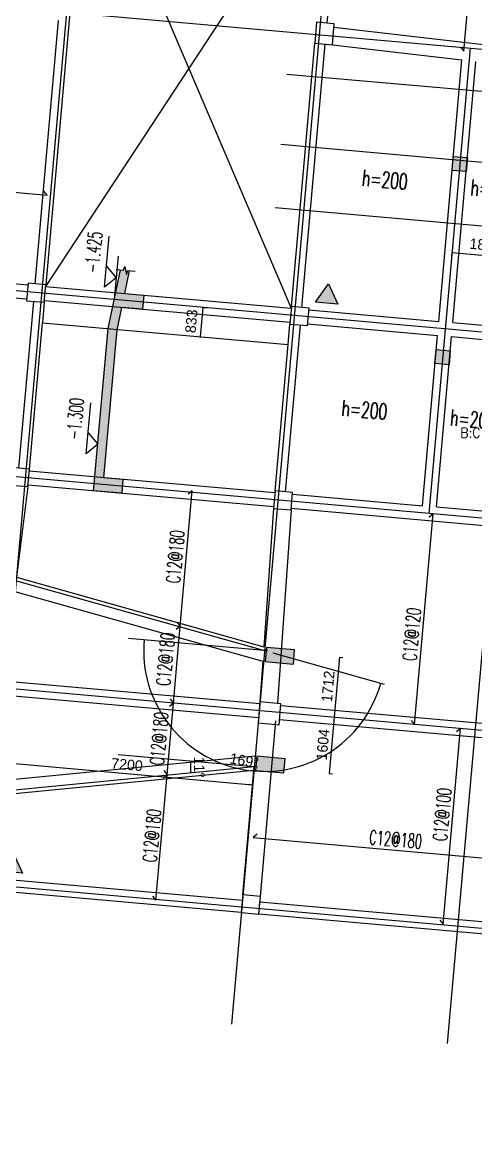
# Model space of a CAD drawing. Header units: millimetres. Extents: x 129427 to 386235, y 419441 to 703525.
# Drawn here: x 287096 to 299975, y 481158 to 512527 of the extents above; entities that cross this region are included whole.
import ezdxf
from ezdxf.enums import TextEntityAlignment as Align

# ---------------------------------------------------------------- set-up
doc = ezdxf.new("R2010")
doc.units = ezdxf.units.MM
doc.header["$LTSCALE"] = 100
for name, color, linetype in [('B-DIM', 1, 'Continuous'), ('B-dote', 253, 'Continuous'), ('B-TEXT', 7, 'Continuous'), ('B-开洞', 7, 'Continuous'), ('B-板厚', 2, 'Continuous'), ('B-正筋文字', 7, 'Continuous'), ('B-正筋钢筋', 6, 'Continuous'), ('B-沉降观测点', 5, 'Continuous'), ('COLU', 7, 'Continuous'), ('colu-1层', 6, 'Continuous'), ('DIM111', 3, 'Continuous'), ('HATCH', 8, 'Continuous'), ('h填实-1层', 254, 'Continuous'), ('h填实-板', 254, 'Continuous'), ('h斜线-墙', 7, 'Continuous'), ('h斜线-柱', 7, 'Continuous'), ('L-dote', 253, 'Continuous'), ('WALL', 3, 'Continuous'), ('层12000', 54, 'Continuous'), ('柱', 2, 'Continuous'), ('梁', 4, 'Continuous'), ('梁虚线', 4, 'Continuous')]:
    doc.layers.add(name, color=color, linetype=linetype)
doc.layers.add('floor5', color=1, linetype='Continuous', lineweight=0)
doc.styles.get("Standard").update_dxf_attribs({"font": 'standard'})
doc.styles.add('汉字', font='汉字')
doc.dimstyles.get("Standard").update_dxf_attribs({"dimtxt": 300, "dimasz": 100, "dimexe": 100, "dimexo": 250, "dimgap": 100, "dimtad": 0, "dimtoh": 1, "dimdec": 0, "dimdsep": 46, "dimcen": 0.09, "dimclrt": 7, "dimadec": 0, "dimazin": 0, "dimtfac": 1, "dimtdec": 4, "dimtofl": 0, "dimtmove": 0, "dimatfit": 3, "dimfxl": 4, "dimfxlon": 1, "dimtolj": 1, "dimtzin": 0, "dimarcsym": 0})

# ---------------------------------------------------------------- blocks, each defined once
blk = doc.blocks.new('*D95')
at = {"layer": 'B-DIM', "color": 0, "linetype": 'ByBlock', "lineweight": -2}
for p, q in [((299294, 505994), (299285, 505890)), ((299294, 505990), (301137, 505826)), ((301137, 505830), (301128, 505727))]:
    blk.add_line(p, q, dxfattribs=at)
for points in [[(299294, 505990), (299395, 505998), (299392, 505965)], [(301137, 505826), (301035, 505819), (301038, 505852)]]:
    blk.add_solid(points, dxfattribs=at)
at = {"layer": 'B-DIM', "color": 7, "linetype": 'Continuous', "lineweight": -2, "insert": (300242, 506207), "char_height": 300, "width": 690, "attachment_point": 5, "rotation": 354.9316, "style": '汉字'}
blk.add_mtext('1850', dxfattribs=at)
blk = doc.blocks.new('A$C7FDE0673')
at = {"layer": 'B-沉降观测点'}
blk.add_hatch(color=256, dxfattribs=at).paths.add_polyline_path([(318, 551), (0, 0), (636, 0)], flags=0)
blk.add_lwpolyline([(0, 0), (318, 551), (636, 0)], close=True, dxfattribs=at)
blk = doc.blocks.new('*D293')
at = {"layer": 'B-TEXT', "color": 0, "linetype": 'ByBlock', "lineweight": -2}
for p, q in [((292163, 503600), (292237, 504430)), ((292233, 504430), (292336, 504421)), ((292159, 503601), (292263, 503592))]:
    blk.add_line(p, q, dxfattribs=at)
for points in [[(292237, 504430), (292244, 504329), (292211, 504332)], [(292163, 503600), (292155, 503701), (292188, 503699)]]:
    blk.add_solid(points, dxfattribs=at)
at = {"layer": 'B-TEXT', "color": 7, "linetype": 'Continuous', "lineweight": -2, "insert": (291901, 504042), "char_height": 300, "width": 566.67, "attachment_point": 5, "rotation": 84.9316, "style": '汉字'}
blk.add_mtext('833', dxfattribs=at)
blk = doc.blocks.new('*D452')
at = {"layer": 'DIM111', "color": 0, "linetype": 'ByBlock', "lineweight": -2}
for p, q in [((286467, 491534), (286457, 491431)), ((286466, 491530), (293638, 490894)), ((293638, 490898), (293629, 490795))]:
    blk.add_line(p, q, dxfattribs=at)
for points in [[(286466, 491530), (286567, 491538), (286564, 491505)], [(293638, 490894), (293537, 490887), (293540, 490920)]]:
    blk.add_solid(points, dxfattribs=at)
at = {"layer": 'DIM111', "color": 7, "linetype": 'Continuous', "lineweight": -2, "insert": (290074, 491461), "char_height": 300, "width": 780, "attachment_point": 5, "rotation": 354.9316, "style": '汉字'}
blk.add_mtext('7200', dxfattribs=at)
blk = doc.blocks.new('*D772')
at = {"layer": 'DIM111', "color": 0, "linetype": 'ByBlock', "lineweight": -2}
for p, q in [((296104, 494511), (295952, 492806)), ((296100, 494512), (296203, 494503)), ((295948, 492807), (296052, 492798))]:
    blk.add_line(p, q, dxfattribs=at)
for points in [[(296104, 494511), (296111, 494410), (296078, 494413)], [(295952, 492806), (295945, 492908), (295978, 492905)]]:
    blk.add_solid(points, dxfattribs=at)
at = {"layer": 'DIM111', "color": 7, "linetype": 'Continuous', "lineweight": -2, "insert": (295779, 493681), "char_height": 300, "width": 685, "attachment_point": 5, "rotation": 84.9317, "style": '汉字'}
blk.add_mtext('1712', dxfattribs=at)
blk = doc.blocks.new('*D602')
at = {"layer": 'DIM111', "color": 0, "linetype": 'ByBlock', "lineweight": -2}
for p, q in [((295952, 492806), (295811, 491209)), ((295948, 492807), (296052, 492798)), ((295807, 491209), (295910, 491200))]:
    blk.add_line(p, q, dxfattribs=at)
for points in [[(295952, 492806), (295960, 492705), (295927, 492708)], [(295811, 491209), (295803, 491310), (295836, 491307)]]:
    blk.add_solid(points, dxfattribs=at)
at = {"layer": 'DIM111', "color": 7, "linetype": 'Continuous', "lineweight": -2, "insert": (295633, 492030), "char_height": 300, "width": 690, "attachment_point": 5, "rotation": 84.9317, "style": '汉字'}
blk.add_mtext('1604', dxfattribs=at)
blk = doc.blocks.new('*D769')
at = {"layer": 'DIM111', "color": 0, "linetype": 'ByBlock', "lineweight": -2}
blk.add_line((261833, 495880), (255101, 497768), dxfattribs=at)
blk.add_arc((262080, 495811), 7148, 174.9316, 164.3322, dxfattribs=at)
for points in [[(255197, 497741), (255209, 497842), (255241, 497833)], [(254959, 496442), (254968, 496341), (254935, 496344)]]:
    blk.add_solid(points, dxfattribs=at)
at = {"layer": 'DIM111', "color": 7, "linetype": 'Continuous', "lineweight": -2, "insert": (269013, 494542), "char_height": 300, "width": 666.67, "attachment_point": 8, "rotation": 79.6319, "style": '汉字'}
blk.add_mtext('349%%D', dxfattribs=at)
blk = doc.blocks.new('*D647')
at = {"layer": 'DIM111', "color": 0, "linetype": 'ByBlock', "lineweight": -2}
blk.add_line((294216, 494633), (297374, 493747), dxfattribs=at)
blk.add_arc((293976, 494700), 3429, 174.9316, 344.3322, dxfattribs=at)
for points in [[(290560, 495003), (290569, 494902), (290536, 494905)], [(297278, 493774), (297265, 493673), (297233, 493683)]]:
    blk.add_solid(points, dxfattribs=at)
at = {"layer": 'DIM111', "color": 7, "linetype": 'Continuous', "lineweight": -2, "insert": (293376, 491425), "char_height": 300, "width": 566.67, "attachment_point": 8, "rotation": 349.6319, "style": '汉字'}
blk.add_mtext('169%%D', dxfattribs=at)
blk = doc.blocks.new('*D611')
at = {"layer": 'DIM111', "color": 0, "linetype": 'ByBlock', "lineweight": -2}
blk.add_arc((293683, 491397), 1808, 174.9316, 185.531, dxfattribs=at)
for points in [[(291882, 491557), (291893, 491456), (291859, 491458)], [(291883, 491223), (291860, 491322), (291893, 491324)]]:
    blk.add_solid(points, dxfattribs=at)
at = {"layer": 'DIM111', "color": 7, "linetype": 'Continuous', "lineweight": -2, "insert": (291975, 491390), "char_height": 300, "width": 358.33, "attachment_point": 8, "rotation": 270.2313, "style": '汉字'}
blk.add_mtext('11%%D', dxfattribs=at)
blk = doc.blocks.new('*U990')
at = {"layer": 'HATCH'}
h = blk.add_hatch(color=254, dxfattribs=at)
h.paths.add_polyline_path([(25211, 4254), (24415, 4325), (24379, 3926), (25176, 3856)], flags=0)
h.paths.add_polyline_path([(24938, 1166), (24141, 1237), (24105, 838), (24902, 768)], flags=0)
h.paths.add_polyline_path([(15995, 6176), (16039, 6674), (15641, 6709), (15597, 6211)], flags=0)
h.paths.add_polyline_path([(15447, 0), (15492, 498), (15093, 533), (15049, 35)], flags=0)
h.paths.add_polyline_path([(10118, 6697), (10162, 7195), (9764, 7230), (9720, 6732)], flags=0)
h.paths.add_polyline_path([(9571, 521), (9615, 1019), (9216, 1055), (9172, 557)], flags=0)
h.paths.add_polyline_path([(1106, 6392), (309, 6463), (274, 6064), (1071, 5994)], flags=0)
h.paths.add_polyline_path([(832, 3304), (35, 3375), (0, 2976), (797, 2906)], flags=0)
at = {"layer": '柱', "color": 2}
for points in [[(10118, 6697), (10162, 7195), (9764, 7230), (9720, 6732)], [(15995, 6176), (16039, 6674), (15641, 6709), (15597, 6211)], [(1106, 6392), (309, 6463), (274, 6064), (1071, 5994)], [(25211, 4254), (24415, 4325), (24379, 3926), (25176, 3856)], [(832, 3304), (35, 3375), (0, 2976), (797, 2906)], [(9571, 521), (9615, 1019), (9216, 1055), (9172, 557)], [(24938, 1166), (24141, 1237), (24105, 838), (24902, 768)], [(15447, 0), (15492, 498), (15093, 533), (15049, 35)]]:
    blk.add_lwpolyline(points, close=True, dxfattribs=at)

msp = doc.modelspace()

# ---------------------------------------------------------------- hatches: boundary and pattern name
at = {"layer": 'h填实-1层'}
for points in [[(299698.2, 508285.9), (299299.7, 508321.3), (299335.1, 508719.7), (299733.5, 508684.4)], [(299212.3, 502807.4), (298813.8, 502842.8), (298849.2, 503241.2), (299247.6, 503205.9)]]:
    msp.add_hatch(color=256, dxfattribs=at).paths.add_polyline_path(points, flags=0)
at = {"layer": 'h填实-板'}
msp.add_hatch(color=256, dxfattribs=at).paths.add_polyline_path([(290001.1, 504829.2), (290137.9, 505474.8), (290099.1, 505478.2), (290054.6, 505371.7), (290014.2, 505596.2), (289969.6, 505489.7), (289887.1, 505497), (289534.4, 503833.5), (289126.6, 499234.6), (289923.4, 499163.9), (289958.8, 499562.4), (289410.9, 499610.9), (289782.1, 503796.4), (289917.5, 504435), (290511.7, 504382.3), (290547.1, 504780.8)], flags=0)
at = {"layer": 'h斜线-墙'}
h = msp.add_hatch(dxfattribs=at)
h.set_pattern_fill('ANSI31', color=256, scale=40, angle=-5.06835, style=0)
h.set_pattern_definition([])
h.paths.add_polyline_path([(286075.8, 488261.2), (293347.3, 487616.3), (293316.4, 487267.7), (286044.9, 487912.6)], flags=0)
h = msp.add_hatch(dxfattribs=at)
h.set_pattern_fill('ANSI31', color=256, scale=40, angle=-5.06835, style=0)
h.set_pattern_definition([])
h.paths.add_polyline_path([(293845.3, 487572.1), (301316, 486909.5), (301285.1, 486560.9), (293814.4, 487223.5)], flags=0)
at = {"layer": 'h斜线-柱'}
h = msp.add_hatch(dxfattribs=at)
h.set_pattern_fill('ANSI31', color=256, scale=40, angle=-5.06835, style=0)
h.set_pattern_definition([])
h.paths.add_polyline_path([(295403.3, 511929.7), (295901.3, 511885.5), (295954.3, 512483.2), (295456.3, 512527.4)], flags=0)
h = msp.add_hatch(dxfattribs=at)
h.set_pattern_fill('ANSI31', color=256, scale=40, angle=-5.06835, style=0)
h.set_pattern_definition([])
h.paths.add_polyline_path([(287225.9, 504623.6), (287723.9, 504579.4), (287768.1, 505077.4), (287270, 505121.6)], flags=0)
h = msp.add_hatch(dxfattribs=at)
h.set_pattern_fill('ANSI31', color=256, scale=40, angle=-5.06835, style=0)
h.set_pattern_definition([])
h.paths.add_polyline_path([(294696.5, 503961), (295194.6, 503916.8), (295238.8, 504414.9), (294740.7, 504459)], flags=0)
h = msp.add_hatch(dxfattribs=at)
h.set_pattern_fill('ANSI31', color=256, scale=40, angle=-5.06835, style=0)
h.set_pattern_definition([])
h.paths.add_polyline_path([(286762.1, 499394.1), (287260.1, 499349.9), (287304.3, 499848), (286806.2, 499892.1)], flags=0)
h = msp.add_hatch(dxfattribs=at)
h.set_pattern_fill('ANSI31', color=256, scale=40, angle=-5.06835, style=0)
h.set_pattern_definition([])
h.paths.add_polyline_path([(294232.7, 498731.5), (294730.8, 498687.3), (294774.9, 499185.4), (294276.9, 499229.6)], flags=0)
h = msp.add_hatch(dxfattribs=at)
h.set_pattern_fill('ANSI31', color=256, scale=40, angle=-5.06835, style=0)
h.set_pattern_definition([])
h.paths.add_polyline_path([(293793.4, 492646.4), (294391.1, 492593.4), (294444.1, 493191), (293846.4, 493244)], flags=0)
h = msp.add_hatch(dxfattribs=at)
h.set_pattern_fill('ANSI31', color=256, scale=40, angle=-5.06835, style=0)
h.set_pattern_definition([])
h.paths.add_polyline_path([(293316.4, 487267.7), (293814.4, 487223.5), (293858.6, 487721.5), (293360.6, 487765.7)], flags=0)

# ---------------------------------------------------------------- linework, layer by layer
at = {"layer": 'B-dote'}
for p, q in [((298480.1, 545489.1), (293035.3, 484098.7)), ((290115.6, 532678), (285863.5, 484734.7)), ((271320, 514316.7), (366098, 505910.7)), ((300944.2, 503657.9), (197400.6, 512841.2)), ((299808.2, 511790), (298637.6, 498591.8)), ((301650.9, 511626.6), (299161.3, 483555.3)), ((352066.5, 505950.5), (294614.2, 511046)), ((308490.3, 507807.4), (294437.5, 509053.8)), ((351730.8, 502165.3), (294278.5, 507260.8)), ((364927.4, 492712.5), (205005.1, 506896.2)), ((364397.3, 486736), (191125.3, 502103.6)), ((363902.6, 481157.9), (198200.3, 495854.2)), ((294067.1, 494692), (290117.9, 495042.2)), ((293774.2, 491389.2), (289825, 491739.5))]:
    msp.add_line(p, q, dxfattribs=at)
at = {"layer": 'B-TEXT'}
for p, q in [((289819.1, 505886.4), (289710.7, 504665.3)), ((287672.4, 503998.7), (294645, 503380.3))]:
    msp.add_line(p, q, dxfattribs=at)
for points in [[(289492.6, 505601.2), (289764.9, 505275.9), (289764.9, 505275.9), (289764.9, 505275.9), (289439.6, 505003.5), (289568.2, 506454)], [(290137.9, 505474.8), (290001.1, 504829.2), (290547.1, 504780.8), (290511.7, 504382.3), (289917.5, 504435), (289782.1, 503796.4), (289410.9, 499610.9), (289958.8, 499562.4), (289923.4, 499163.9), (289126.6, 499234.6), (289534.4, 503833.5), (289887.1, 505497)], [(289766.5, 505507.7), (289969.6, 505489.7), (290014.2, 505596.2), (290054.6, 505371.7), (290099.1, 505478.2), (290302.3, 505460.2)], [(288971, 500876.2), (289243.3, 500550.9), (289243.3, 500550.9), (289243.3, 500550.9), (288918, 500278.5), (289046.6, 501729)]]:
    msp.add_lwpolyline(points, dxfattribs=at)
at = {"layer": 'B-开洞'}
for p, q in [((288916.7, 518026.6), (294736.1, 504409.3)), ((295889.2, 517408.2), (287763.7, 505027.6))]:
    msp.add_line(p, q, dxfattribs=at)
at = {"layer": 'B-正筋钢筋'}
for points in [[(299537, 511819.5), (299633.3, 511704.4), (300120.6, 517199), (300005.5, 517102.8)], [(282329.7, 508211.2), (282214.7, 508114.9), (287807.9, 507618.9), (287711.6, 507733.9)], [(291489.2, 495508.8), (291585.5, 495393.8), (291926, 499233), (291811, 499136.7)], [(298135.2, 492719.3), (298231.5, 492604.3), (298761.5, 498580.8), (298646.5, 498484.6)], [(291295.6, 493325.9), (291391.9, 493210.9), (291585.5, 495393.8), (291470.5, 495297.5)], [(291116, 491300.3), (291212.3, 491185.3), (291391.9, 493210.9), (291276.9, 493114.6)], [(298951.3, 487050.1), (299047.6, 486935), (299540.1, 492488.2), (299425, 492392)], [(290799.3, 487729.8), (290895.6, 487614.8), (291211.5, 491176.2), (291096.4, 491079.9)], [(293769.7, 489493.4), (293654.7, 489397.1), (301624.5, 488690.2), (301528.3, 488805.3)]]:
    msp.add_lwpolyline(points, dxfattribs=at)
at = {"layer": 'COLU'}
for points in [[(295403.3, 511929.7), (295901.3, 511885.5), (295954.3, 512483.2), (295456.3, 512527.4)], [(287225.9, 504623.6), (287723.9, 504579.4), (287768.1, 505077.4), (287270, 505121.6)], [(294696.5, 503961), (295194.6, 503916.8), (295238.8, 504414.9), (294740.7, 504459)], [(286762.1, 499394.1), (287260.1, 499349.9), (287304.3, 499848), (286806.2, 499892.1)], [(294232.7, 498731.5), (294730.8, 498687.3), (294774.9, 499185.4), (294276.9, 499229.6)], [(293793.4, 492646.4), (294391.1, 492593.4), (294444.1, 493191), (293846.4, 493244)], [(293316.4, 487267.7), (293814.4, 487223.5), (293858.6, 487721.5), (293360.6, 487765.7)]]:
    msp.add_lwpolyline(points, close=True, dxfattribs=at)
at = {"layer": 'colu-1层'}
for points in [[(299698.2, 508285.9), (299299.7, 508321.3), (299335.1, 508719.7), (299733.5, 508684.4)], [(299212.3, 502807.4), (298813.8, 502842.8), (298849.2, 503241.2), (299247.6, 503205.9)]]:
    msp.add_lwpolyline(points, close=True, dxfattribs=at)
at = {"layer": 'L-dote', "color": 1}
for p, q in [((281339.3, 498244.3), (293975.6, 494700.1)), ((293682.6, 491397.4), (280619.8, 490132.4))]:
    msp.add_line(p, q, dxfattribs=at)
at = {"layer": 'WALL'}
for points in [[(286075.8, 488261.2), (293347.3, 487616.3), (293316.4, 487267.7), (286044.9, 487912.6)], [(293845.3, 487572.1), (301316, 486909.5), (301285.1, 486560.9), (293814.4, 487223.5)]]:
    msp.add_lwpolyline(points, close=True, dxfattribs=at)
at = {"layer": '层12000', "color": 30, "linetype": 'Continuous'}
for p, q in [((287260.2, 499351.1), (286937.4, 496778)), ((294232.8, 498732.7), (293956.6, 494809.2)), ((294731.2, 498692.5), (294344.9, 493205)), ((286937.4, 496778), (293956.6, 494809.2)), ((286887, 496376.7), (293928, 494401.9)), ((293928, 494401.9), (293846.5, 493245.2)), ((293858.7, 487722.7), (294300.4, 492703)), ((293709.6, 491701.4), (286317.5, 490985.6)), ((293673.7, 491296), (286281.5, 490580.2)), ((293360.7, 487766.9), (293682.6, 491397.4))]:
    msp.add_line(p, q, dxfattribs=at)
at = {"layer": '梁'}
for p, q in [((288907.7, 517927.3), (287768.1, 505077.4)), ((294740.7, 504458.7), (295403.3, 511929.7)), ((287763.7, 505027.6), (294736.1, 504409.3)), ((287723.9, 504579.4), (287672.4, 503998.7)), ((294645, 503380.3), (294696.5, 503961))]:
    msp.add_line(p, q, dxfattribs=at)
at = {"layer": '梁虚线'}
for p, q in [((295755.1, 512500.9), (296179.2, 517282.2)), ((287469.2, 505104), (288131.8, 512574.6)), ((295945.5, 512383.8), (301410.7, 511748.3)), ((295039.5, 504432.6), (295702.1, 511903.2)), ((295901.3, 511885.5), (299577.9, 511458)), ((298919.9, 504038.2), (299577.9, 511458)), ((299318.3, 504002.9), (299975.4, 511411.8)), ((282235.1, 505518), (287265.6, 505071.8)), ((282200.3, 505119.5), (287230.3, 504673.4)), ((287005.4, 499874.4), (287425.1, 504605.8)), ((287728.6, 504629.2), (294701.2, 504010.8)), ((295234.1, 504365.1), (298919.9, 504038.2)), ((287304.3, 499848), (287672.4, 503998.7)), ((294575.7, 499203.1), (294995.4, 503934.6)), ((295199.2, 503966.6), (298884.5, 503639.8)), ((299318.3, 504002.9), (300712.6, 503879.2)), ((298456.1, 498808.7), (298884.5, 503639.8)), ((298854.5, 498773.4), (299283, 503604.4)), ((299283, 503604.4), (300677.7, 503480.7)), ((294276.9, 499229.3), (294645, 503380.3)), ((287299.6, 499798.2), (294272.2, 499179.8)), ((287264.8, 499399.7), (294237.4, 498781.3)), ((294770.3, 499135.6), (298456.1, 498808.7)), ((294735.4, 498737.1), (300213.9, 498251.2)), ((298854.5, 498773.4), (300248.8, 498649.7)), ((286571.3, 493839.2), (293841.8, 493194.4)), ((286536.5, 493440.8), (293806.9, 492795.9)), ((294439.7, 493141.4), (301810.5, 492487.7)), ((294404.3, 492742.9), (301775.7, 492089.2))]:
    msp.add_line(p, q, dxfattribs=at)

# ---------------------------------------------------------------- block references
at = {"layer": 'B-沉降观测点', "rotation": 354.9316459472568}
for p in [(295426.6, 504582.7), (286478.8, 488443.9)]:
    msp.add_blockref('A$C7FDE0673', p, dxfattribs=at)
at = {"layer": '层12000'}
msp.add_blockref('*U990', (269620, 490461.5), dxfattribs=at)

# ---------------------------------------------------------------- texts
at = {"layer": 'B-TEXT', "width": 0.65}
for s, p in [('-1.425', (289494.9, 506559)), ('-1.300', (288973.3, 501834))]:
    msp.add_text(s, height=400, rotation=84.93165, dxfattribs=at).set_placement(p, align=Align.BOTTOM_RIGHT)
at = {"layer": 'B-板厚', "width": 0.7}
for p in [(296731.2, 507888.2), (299813.6, 507614.9), (296152.5, 501363.2), (299234.9, 501089.8)]:
    msp.add_text('h=200', height=450, rotation=354.93165, dxfattribs=at).set_placement(p)
at = {"layer": 'B-正筋文字', "width": 0.65}
for s, rotation, p in [('C12@180', 84.93165, (291576.7, 496596.1)), ('C12@120', 84.93153, (298288.4, 494395.7)), ('C12@180', 84.93165, (291300.1, 493688)), ('C12@180', 84.93165, (291120.2, 491436.8)), ('C12@100', 84.93165, (299153.7, 489282.1)), ('C12@180', 84.93165, (290914.7, 488682.6)), ('C12@180', 354.93165, (296932.6, 489208.4))]:
    msp.add_text(s, height=400, rotation=rotation, dxfattribs=at).set_placement(p)
at = {"layer": 'floor5'}
msp.add_text('B:C10-200; T:C12-200; -0.600', height=280, dxfattribs=at).set_placement((302373.5, 500878.2), align=Align.MIDDLE_CENTER)

# ---------------------------------------------------------------- dimensions: what is measured, and where the dimension line sits
at = {"layer": 'B-DIM'}
dim = msp.add_linear_dim(base=(301136.5, 505826.5), p1=(299325.1, 506342.9), p2=(301167.8, 506179.5), angle=354.93165, dimstyle='Standard', dxfattribs=at)
dim.commit()
dim.dimension.update_dxf_attribs({"geometry": '*D95', "text_midpoint": (300241.6, 506207)})
at = {"layer": 'B-TEXT'}
dim = msp.add_aligned_dim(p1=(291899.2, 503623.8), p2=(291972.8, 504453.5), distance=-264.9, dimstyle='Standard', dxfattribs=at)
dim.commit()
dim.dimension.update_dxf_attribs({"geometry": '*D293', "text_midpoint": (291901, 504041.8)})
at = {"layer": 'DIM111'}
for base, line1, line2, picture, middle in [((269068.1, 494308), ((280661.2, 490598.9), (262073.4, 495812.4)), ((364397.3, 486736), (191125.3, 502103.6)), '*D769', (268865.2, 494569.2)), ((290622.8, 495421), ((294067.1, 494692), (290117.9, 495042.2)), ((281339.3, 498244.3), (293975.6, 494700.1)), '*D647', (290356.2, 495362.3)), ((291876.1, 491334.3), ((293682.6, 491397.4), (280619.8, 490132.4)), ((293774.2, 491389.2), (289825, 491739.5)), '*D611', (292128.4, 491629.4))]:
    dim = msp.add_angular_dim_2l(base=base, line1=line1, line2=line2, dimstyle='Standard', dxfattribs=at)
    dim.commit()
    dim.dimension.update_dxf_attribs({"geometry": picture, "text_midpoint": middle})
for p1, p2, distance, picture, middle in [((293975.6, 494700.1), (293824.4, 492995.2), 2136.5, '*D772', (295779, 493681)), ((286503.6, 491952.4), (293675.5, 491316.3), -423.7, '*D452', (290074.2, 491461.3))]:
    dim = msp.add_aligned_dim(p1=p1, p2=p2, distance=distance, dimstyle='Standard', dxfattribs=at)
    dim.commit()
    dim.dimension.update_dxf_attribs({"geometry": picture, "text_midpoint": middle})
dim = msp.add_linear_dim(base=(295810.7, 491208.6), p1=(293824.4, 492995.2), p2=(293682.6, 491397.4), angle=84.93166, dimstyle='Standard', dxfattribs=at)
dim.commit()
dim.dimension.update_dxf_attribs({"geometry": '*D602', "text_midpoint": (295632.6, 492029.6)})

doc.saveas('drawing.dxf')
